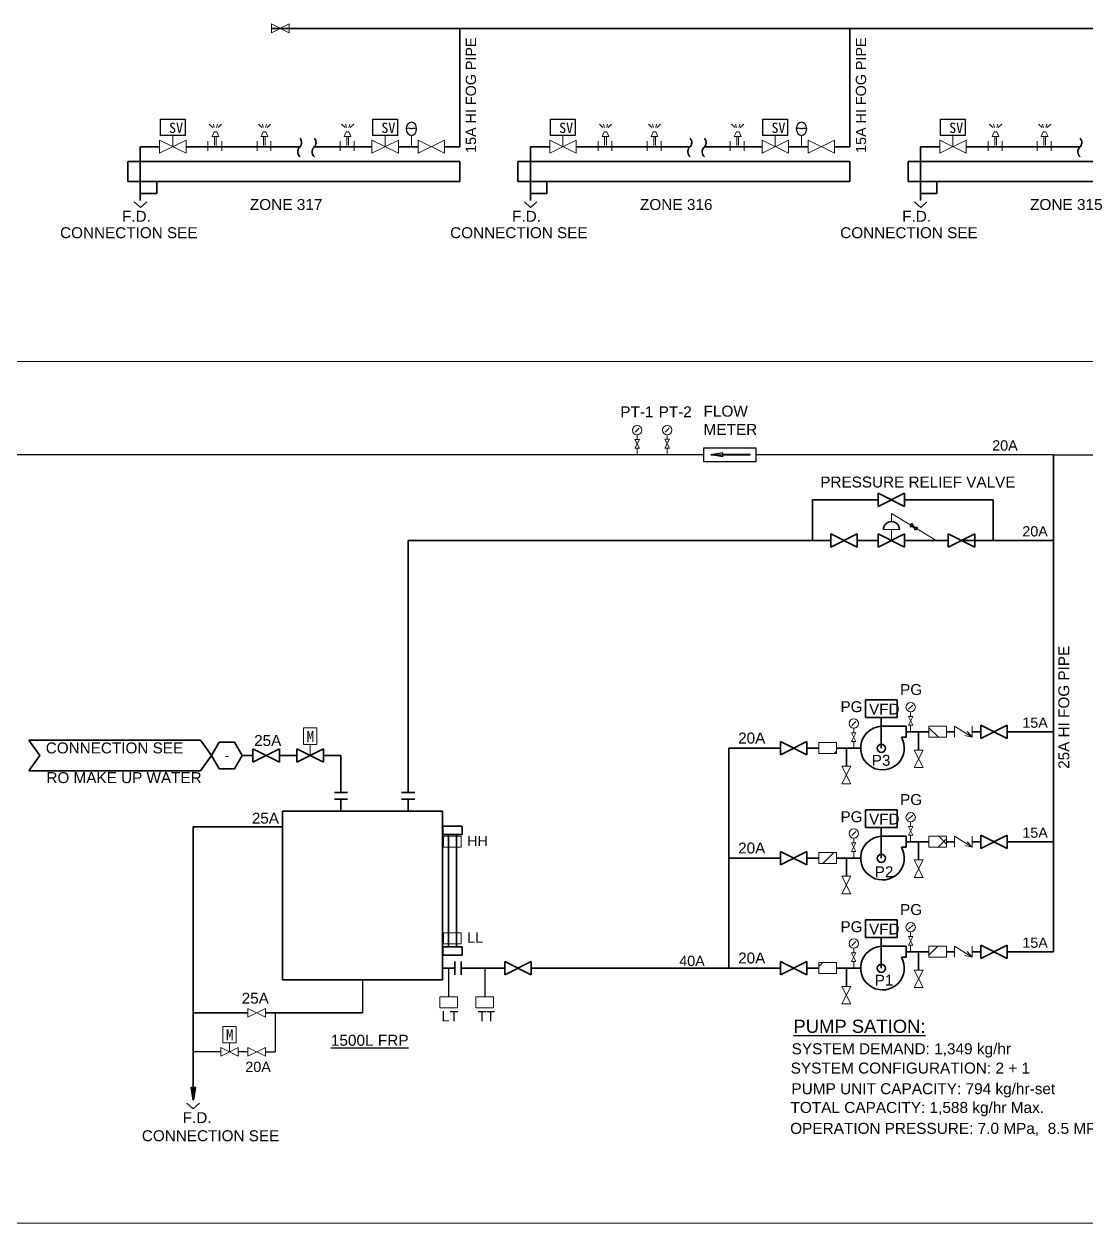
# Model space of a CAD drawing. Header units: millimetres. Extents: x 183 to 3972, y 193 to 1833.
# Drawn here: x 3008.8 to 3251.7, y 193.1 to 467.3 of the extents above; entities that cross this region are included whole.
import ezdxf

# ---------------------------------------------------------------- set-up
doc = ezdxf.new("R2010")
doc.units = ezdxf.units.MM
for name, color, linetype in [('DETL-TXT', 7, 'Continuous'), ('M-CWTR-PIPE', 7, 'Continuous'), ('M-CWTR-PIPE-S', 7, 'Continuous'), ('M-CWTR-TEXT', 7, 'Continuous'), ('M-CWTR-VAVE', 7, 'Continuous'), ('M-EQPM-TXT', 7, 'Continuous'), ('M-HVAC-EQPM-P1', 7, 'Continuous'), ('M-PIPE-CHWS12', 7, 'Continuous')]:
    doc.layers.add(name, color=color, linetype=linetype)
pattern_1 = [(45, (2936.831, -205.302), (-11.29434, 11.29434), []), (135, (2936.831, -205.302), (-11.29434, -11.29434), [])]

# ---------------------------------------------------------------- blocks, each defined once
blk = doc.blocks.new('A$C16496DF1')
at = {"layer": 'M-CWTR-VAVE', "color": 2, "linetype": 'Continuous', "lineweight": 35}
for p, q in [((-4, 0), (-4, -2)), ((-4, 0), (0, -2)), ((0, 0), (-4, -2)), ((0, -2), (0, 0))]:
    blk.add_line(p, q, dxfattribs=at)
blk = doc.blocks.new('SE1')
at = {"layer": 'M-HVAC-EQPM-P1', "color": 22, "linetype": 'Continuous', "lineweight": 35}
for p, q in [((164.29, 482.48), (168.72, 482.48)), ((164.29, 480.57), (164.29, 482.48)), ((168.72, 482.48), (168.72, 480.57)), ((168.72, 480.57), (164.29, 480.57))]:
    blk.add_line(p, q, dxfattribs=at)
blk = doc.blocks.new('SE')
at = {"layer": 'M-HVAC-EQPM-P1'}
blk.add_blockref('SE1', (0, 0), dxfattribs=at)
blk = doc.blocks.new('SE3')
at = {"layer": 'M-HVAC-EQPM-P1', "color": 22, "linetype": 'Continuous', "lineweight": 35}
for p, q in [((165.6, 480.57), (167.4, 480.57)), ((165.6, 455.06), (165.6, 480.57)), ((167.4, 480.57), (167.4, 455.06)), ((167.4, 455.06), (165.6, 455.06))]:
    blk.add_line(p, q, dxfattribs=at)
blk = doc.blocks.new('SE2')
at = {"layer": 'M-HVAC-EQPM-P1'}
blk.add_blockref('SE3', (0, 0), dxfattribs=at)
blk = doc.blocks.new('SE5')
at = {"layer": 'M-HVAC-EQPM-P1', "color": 22, "linetype": 'Continuous', "lineweight": 35}
for p, q in [((164.29, 455.06), (168.72, 455.06)), ((164.29, 453.15), (164.29, 455.06)), ((168.72, 455.06), (168.72, 453.15)), ((168.72, 453.15), (164.29, 453.15))]:
    blk.add_line(p, q, dxfattribs=at)
blk = doc.blocks.new('SE4')
at = {"layer": 'M-HVAC-EQPM-P1'}
blk.add_blockref('SE5', (0, 0), dxfattribs=at)
blk = doc.blocks.new('SE7')
at = {"layer": 'M-CWTR-TEXT', "color": 3, "linetype": 'Continuous', "lineweight": 35}
for p, q in [((120.13, 428.75), (119.64, 431.67)), ((119.64, 431.67), (120.62, 431.67)), ((120.62, 431.67), (120.13, 428.75))]:
    blk.add_line(p, q, dxfattribs=at)
blk = doc.blocks.new('SE6')
at = {"layer": 'M-CWTR-TEXT'}
blk.add_blockref('SE7', (0, 0), dxfattribs=at)
blk = doc.blocks.new('SE9')
at = {"layer": 'DETL-TXT', "color": 4, "linetype": 'Continuous', "lineweight": 35}
for p, q in [((113.49, 501.56), (111.74, 498.53)), ((116.99, 501.56), (113.49, 501.56)), ((118.74, 498.53), (116.99, 501.56)), ((111.74, 498.53), (113.49, 495.5)), ((116.99, 495.5), (118.74, 498.53)), ((113.49, 495.5), (116.99, 495.5))]:
    blk.add_line(p, q, dxfattribs=at)
blk = doc.blocks.new('SE8')
at = {"layer": 'DETL-TXT'}
blk.add_blockref('SE9', (0, 0), dxfattribs=at)
blk = doc.blocks.new('SE11')
at = {"layer": 'DETL-TXT', "color": 4, "linetype": 'Continuous', "lineweight": 35}
for p, q in [((109.24, 502.03), (70.24, 502.03)), ((70.24, 502.03), (72.74, 498.53)), ((111.74, 498.53), (109.24, 502.03)), ((72.74, 498.53), (70.24, 495.03)), ((109.24, 495.03), (111.74, 498.53)), ((70.24, 495.03), (109.24, 495.03))]:
    blk.add_line(p, q, dxfattribs=at)
blk = doc.blocks.new('SE10')
at = {"layer": 'DETL-TXT'}
blk.add_blockref('SE11', (0, 0), dxfattribs=at)

msp = doc.modelspace()

# ---------------------------------------------------------------- hatches: boundary and pattern name
h = msp.add_hatch(color=2)
h.dxf.hatch_style = 1
h.paths.add_polyline_path([(3165.92, 368.79), (3174.82, 368.79), (3174.82, 368.89), (3168.63, 368.89), (3168.63, 369.25)])
h.paths.add_polyline_path([(3165.92, 368.79), (3168.63, 368.32), (3168.63, 368.68), (3174.82, 368.68), (3174.82, 368.79)])
at = {"layer": 'M-CWTR-TEXT', "linetype": 'Continuous', "lineweight": 5}
msp.add_hatch(color=3, dxfattribs=at).paths.add_polyline_path([(3047.54, 221.2), (3048.03, 224.13), (3047.05, 224.13)])
at = {"layer": 'M-CWTR-VAVE', "lineweight": 0}
h = msp.add_hatch(dxfattribs=at)
h.set_pattern_fill('ANSI37', color=2, scale=5.030745, style=0)
h.set_pattern_definition(pattern_1)
h.paths.add_polyline_path([(3215.77, 306.7), (3215.77, 304.18), (3219.79, 304.18), (3219.79, 306.7)])
h = msp.add_hatch(dxfattribs=at)
h.set_pattern_fill('ANSI37', color=2, scale=5.030745, style=0)
h.set_pattern_definition(pattern_1)
h.paths.add_polyline_path([(3190.64, 302.98), (3190.64, 300.46), (3194.66, 300.46), (3194.66, 302.98)])
h = msp.add_hatch(dxfattribs=at)
h.set_pattern_fill('ANSI37', color=2, scale=5.030745, style=0)
h.set_pattern_definition(pattern_1)
h.paths.add_polyline_path([(3215.77, 279.03), (3219.79, 279.03), (3219.79, 281.55), (3215.77, 281.55)])
h = msp.add_hatch(dxfattribs=at)
h.set_pattern_fill('ANSI37', color=2, scale=5.030745, style=0)
h.set_pattern_definition(pattern_1)
h.paths.add_polyline_path([(3190.64, 275.3), (3194.66, 275.3), (3194.66, 277.82), (3190.64, 277.82)])
h = msp.add_hatch(dxfattribs=at)
h.set_pattern_fill('ANSI37', color=2, scale=5.030745, style=0)
h.set_pattern_definition(pattern_1)
h.paths.add_polyline_path([(3215.77, 253.88), (3219.79, 253.88), (3219.79, 256.4), (3215.77, 256.4)])
h = msp.add_hatch(dxfattribs=at)
h.set_pattern_fill('ANSI37', color=2, scale=5.030745, style=0)
h.set_pattern_definition(pattern_1)
h.paths.add_polyline_path([(3190.64, 250.15), (3194.66, 250.15), (3194.66, 252.67), (3190.64, 252.67)])

# ---------------------------------------------------------------- linework, layer by layer
at = {"color": 4, "linetype": 'Continuous', "lineweight": 35}
for p, q in [((3032.57, 431.28), (3032.57, 435.81)), ((3108.51, 435.81), (3032.57, 435.81)), ((3108.51, 435.81), (3108.51, 431.28)), ((3121.79, 431.28), (3121.79, 435.81)), ((3197.73, 435.81), (3121.79, 435.81)), ((3197.73, 435.81), (3197.73, 431.28)), ((3211.01, 431.28), (3211.01, 435.81)), ((3286.94, 435.81), (3211.01, 435.81)), ((3108.51, 431.28), (3032.57, 431.28)), ((3039.16, 428.51), (3039.16, 431.28)), ((3197.73, 431.28), (3121.79, 431.28)), ((3128.38, 428.51), (3128.38, 431.28)), ((3286.94, 431.28), (3211.01, 431.28)), ((3217.6, 428.51), (3217.6, 431.28)), ((3035.41, 428.51), (3039.16, 428.51)), ((3124.63, 428.51), (3128.38, 428.51)), ((3213.85, 428.51), (3217.6, 428.51))]:
    msp.add_line(p, q, dxfattribs=at)
at = {"color": 4}
for p, q in [((3164.34, 368.79), (2851.2, 368.79)), ((3168.63, 369.25), (3165.92, 368.79)), ((3168.63, 368.32), (3165.92, 368.79)), ((3165.92, 368.79), (3174.82, 368.79)), ((3168.63, 368.89), (3168.63, 369.25)), ((3168.63, 368.32), (3168.63, 368.68)), ((3244.3, 368.79), (3176.16, 368.79)), ((3244.3, 368.79), (3312.45, 368.79))]:
    msp.add_line(p, q, dxfattribs=at)
at = {"color": 2}
msp.add_lwpolyline([(3164.34, 370.39), (3176.16, 370.39), (3176.16, 367.18), (3164.34, 367.18)], close=True, dxfattribs=at)
msp.add_lwpolyline([(3168.63, 368.89), (3174.82, 368.89), (3174.82, 368.68), (3168.63, 368.68)], dxfattribs=at)
at = {"layer": 'M-CWTR-PIPE', "color": 4, "linetype": 'Continuous', "lineweight": 35}
for p, q in [((3061.19, 300.02), (3058.74, 300.02)), ((3071.25, 300.02), (3067.22, 300.02)), ((3081.31, 300.02), (3077.28, 300.02)), ((3081.31, 291.53), (3081.31, 300.02)), ((3047.54, 283.71), (3047.54, 224.13)), ((3067.91, 283.71), (3047.54, 283.71)), ((3060.03, 241.17), (3047.54, 241.17)), ((3086.24, 241.17), (3064.06, 241.17))]:
    msp.add_line(p, q, dxfattribs=at)
at = {"layer": 'M-CWTR-PIPE', "color": 4}
for p, q in [((3086.24, 248.7), (3086.24, 241.17)), ((3066.27, 241.17), (3066.27, 232.25)), ((3053.8, 232.25), (3047.54, 232.25)), ((3060.03, 232.25), (3057.82, 232.25)), ((3064.06, 232.25), (3066.27, 232.25))]:
    msp.add_line(p, q, dxfattribs=at)
at = {"layer": 'M-CWTR-PIPE-S', "color": 4, "linetype": 'Continuous', "lineweight": 35}
for p, q in [((3244.3, 305.44), (3244.3, 368.79)), ((3189.16, 349.19), (3189.16, 358.46)), ((3189.16, 358.46), (3204.19, 358.46)), ((3210.23, 358.46), (3230.48, 358.46)), ((3230.48, 349.19), (3230.48, 358.46)), ((3096.7, 349.19), (3096.7, 291.53)), ((3193.37, 349.19), (3096.7, 349.19)), ((3204.19, 349.19), (3199.41, 349.19)), ((3220.23, 349.19), (3210.23, 349.19)), ((3244.3, 349.19), (3223.25, 349.19)), ((3210.56, 305.44), (3215.77, 305.44)), ((3213.43, 305.44), (3213.43, 301.28)), ((3219.79, 305.44), (3221.66, 305.44)), ((3225.69, 305.44), (3227.62, 305.44)), ((3233.66, 305.44), (3244.3, 305.44)), ((3244.3, 280.29), (3244.3, 305.44)), ((3181.8, 301.72), (3170.03, 301.72)), ((3170.03, 251.41), (3170.03, 301.72)), ((3190.64, 301.72), (3187.84, 301.72)), ((3200.17, 301.72), (3194.66, 301.72)), ((3196.9, 301.72), (3196.9, 297.55)), ((3210.56, 280.29), (3215.77, 280.29)), ((3213.43, 280.29), (3213.43, 276.13)), ((3219.79, 280.29), (3221.66, 280.29)), ((3225.68, 280.29), (3227.62, 280.29)), ((3233.66, 280.29), (3244.3, 280.29)), ((3244.3, 255.14), (3244.3, 280.29)), ((3181.8, 276.56), (3170.03, 276.56)), ((3190.64, 276.56), (3187.84, 276.56)), ((3200.17, 276.56), (3194.66, 276.56)), ((3196.9, 276.56), (3196.9, 272.4)), ((3210.56, 255.14), (3215.77, 255.14)), ((3213.43, 255.14), (3213.43, 250.97)), ((3219.79, 255.14), (3221.66, 255.14)), ((3225.68, 255.14), (3227.62, 255.14)), ((3233.66, 255.14), (3244.3, 255.14)), ((3118.75, 251.41), (3108.83, 251.41)), ((3118.75, 251.41), (3118.41, 251.41)), ((3181.8, 251.41), (3124.79, 251.41)), ((3190.64, 251.41), (3187.84, 251.41)), ((3200.17, 251.41), (3194.66, 251.41)), ((3196.9, 251.41), (3196.9, 247.24))]:
    msp.add_line(p, q, dxfattribs=at)
at = {"layer": 'M-CWTR-TEXT', "color": 252, "linetype": 'Continuous', "lineweight": 35}
for p, q in [((3035.41, 427.29), (3035.41, 426.94)), ((3124.63, 427.29), (3124.63, 426.94)), ((3213.85, 427.29), (3213.85, 426.94))]:
    msp.add_line(p, q, dxfattribs=at)
at = {"layer": 'M-CWTR-TEXT', "color": 3, "linetype": 'Continuous', "lineweight": 35}
msp.add_open_spline([(3047.54, 221.2), (3047.05, 224.13), (3048.03, 224.13), (3047.54, 221.2)], degree=1, dxfattribs=at)
at = {"layer": 'M-CWTR-VAVE', "color": 2, "lineweight": 0}
for p, q in [((3065.43, 467.28), (3065.43, 465.27)), ((3065.43, 467.28), (3069.45, 465.27)), ((3069.45, 467.28), (3065.43, 465.27)), ((3069.45, 465.27), (3069.45, 467.28)), ((3052.01, 443.62), (3051.2, 444.38)), ((3052.34, 443.62), (3052.13, 444.38)), ((3052.86, 443.62), (3053.07, 444.38)), ((3053.19, 443.62), (3054, 444.38)), ((3063.22, 443.62), (3062.41, 444.38)), ((3063.55, 443.62), (3063.34, 444.38)), ((3064.08, 443.62), (3064.28, 444.38)), ((3064.4, 443.62), (3065.21, 444.38)), ((3082.24, 443.62), (3081.43, 444.38)), ((3082.57, 443.62), (3082.36, 444.38)), ((3083.09, 443.62), (3083.3, 444.38)), ((3083.42, 443.62), (3084.23, 444.38)), ((3141.23, 443.62), (3140.42, 444.38)), ((3141.55, 443.62), (3141.35, 444.38)), ((3142.08, 443.62), (3142.29, 444.38)), ((3142.41, 443.62), (3143.22, 444.38)), ((3152.44, 443.62), (3151.63, 444.38)), ((3152.77, 443.62), (3152.56, 444.38)), ((3153.29, 443.62), (3153.5, 444.38)), ((3153.62, 443.62), (3154.43, 444.38)), ((3171.46, 443.62), (3170.65, 444.38)), ((3171.78, 443.62), (3171.58, 444.38)), ((3172.31, 443.62), (3172.52, 444.38)), ((3172.64, 443.62), (3173.45, 444.38)), ((3230.44, 443.62), (3229.63, 444.38)), ((3230.77, 443.62), (3230.57, 444.38)), ((3231.3, 443.62), (3231.51, 444.38)), ((3231.63, 443.62), (3232.44, 444.38)), ((3241.66, 443.62), (3240.85, 444.38)), ((3241.99, 443.62), (3241.78, 444.38)), ((3242.51, 443.62), (3242.72, 444.38)), ((3242.84, 443.62), (3243.65, 444.38)), ((3042.85, 439.21), (3042.85, 441.75)), ((3051.82, 441.58), (3052.29, 442.61)), ((3053.37, 441.58), (3051.82, 441.58)), ((3052.29, 442.61), (3052.91, 442.61)), ((3052.4, 439.5), (3052.4, 441.58)), ((3052.8, 439.5), (3052.8, 441.58)), ((3053.37, 441.58), (3052.91, 442.61)), ((3063.04, 441.58), (3063.5, 442.61)), ((3064.59, 441.58), (3063.04, 441.58)), ((3063.5, 442.61), (3064.12, 442.61)), ((3063.61, 439.5), (3063.61, 441.58)), ((3064.01, 439.5), (3064.01, 441.58)), ((3064.59, 441.58), (3064.12, 442.61)), ((3082.05, 441.58), (3082.52, 442.61)), ((3083.6, 441.58), (3082.05, 441.58)), ((3082.52, 442.61), (3083.14, 442.61)), ((3082.63, 439.5), (3082.63, 441.58)), ((3083.03, 439.5), (3083.03, 441.58)), ((3083.6, 441.58), (3083.14, 442.61)), ((3091.41, 439.21), (3091.41, 441.75)), ((3097.42, 439.21), (3097.42, 441.82)), ((3132.07, 439.21), (3132.07, 441.75)), ((3141.04, 441.58), (3141.51, 442.61)), ((3142.59, 441.58), (3141.04, 441.58)), ((3141.51, 442.61), (3142.13, 442.61)), ((3141.62, 439.5), (3141.62, 441.58)), ((3142.02, 439.5), (3142.02, 441.58)), ((3142.59, 441.58), (3142.13, 442.61)), ((3152.26, 441.58), (3152.72, 442.61)), ((3153.81, 441.58), (3152.26, 441.58)), ((3152.72, 442.61), (3153.34, 442.61)), ((3152.83, 439.5), (3152.83, 441.58)), ((3153.23, 439.5), (3153.23, 441.58)), ((3153.81, 441.58), (3153.34, 442.61)), ((3171.27, 441.58), (3171.74, 442.61)), ((3172.82, 441.58), (3171.27, 441.58)), ((3171.74, 442.61), (3172.36, 442.61)), ((3171.85, 439.5), (3171.85, 441.58)), ((3172.25, 439.5), (3172.25, 441.58)), ((3172.82, 441.58), (3172.36, 442.61)), ((3180.63, 439.21), (3180.63, 441.75)), ((3186.64, 439.21), (3186.64, 441.82)), ((3221.29, 439.21), (3221.29, 441.75)), ((3230.26, 441.58), (3230.73, 442.61)), ((3231.81, 441.58), (3230.26, 441.58)), ((3230.73, 442.61), (3231.34, 442.61)), ((3230.83, 439.5), (3230.83, 441.58)), ((3231.23, 439.5), (3231.23, 441.58)), ((3231.81, 441.58), (3231.34, 442.61)), ((3241.47, 441.58), (3241.94, 442.61)), ((3243.03, 441.58), (3241.47, 441.58)), ((3241.94, 442.61), (3242.56, 442.61)), ((3242.05, 439.5), (3242.05, 441.58)), ((3242.45, 439.5), (3242.45, 441.58)), ((3243.03, 441.58), (3242.56, 442.61)), ((3039.83, 437.71), (3039.83, 440.72)), ((3039.83, 440.72), (3045.87, 437.71)), ((3045.87, 440.72), (3039.83, 437.71)), ((3045.87, 440.72), (3045.87, 437.71)), ((3050.89, 440.48), (3050.89, 438.24)), ((3054.07, 440.48), (3054.07, 438.24)), ((3062.11, 440.48), (3062.11, 438.24)), ((3065.29, 440.48), (3065.29, 438.24)), ((3081.12, 440.48), (3081.12, 438.24)), ((3084.3, 440.48), (3084.3, 438.24)), ((3088.4, 437.71), (3088.4, 440.72)), ((3088.4, 440.72), (3094.43, 437.71)), ((3094.43, 440.72), (3088.4, 437.71)), ((3094.43, 440.72), (3094.43, 437.71)), ((3098.95, 437.71), (3098.95, 440.72)), ((3098.95, 440.72), (3104.99, 437.71)), ((3104.99, 440.72), (3098.95, 437.71)), ((3104.99, 440.72), (3104.99, 437.71)), ((3129.05, 437.71), (3129.05, 440.72)), ((3129.05, 440.72), (3135.08, 437.71)), ((3135.08, 440.72), (3129.05, 437.71)), ((3135.08, 440.72), (3135.08, 437.71)), ((3140.11, 440.48), (3140.11, 438.24)), ((3143.29, 440.48), (3143.29, 438.24)), ((3151.32, 440.48), (3151.32, 438.24)), ((3154.51, 440.48), (3154.51, 438.24)), ((3170.34, 440.48), (3170.34, 438.24)), ((3173.52, 440.48), (3173.52, 438.24)), ((3177.62, 437.71), (3177.62, 440.72)), ((3177.62, 440.72), (3183.65, 437.71)), ((3183.65, 440.72), (3177.62, 437.71)), ((3183.65, 440.72), (3183.65, 437.71)), ((3188.17, 437.71), (3188.17, 440.72)), ((3188.17, 440.72), (3194.21, 437.71)), ((3194.21, 440.72), (3188.17, 437.71)), ((3194.21, 440.72), (3194.21, 437.71)), ((3218.27, 437.71), (3218.27, 440.72)), ((3218.27, 440.72), (3224.3, 437.71)), ((3224.3, 440.72), (3218.27, 437.71)), ((3224.3, 440.72), (3224.3, 437.71)), ((3229.33, 440.48), (3229.33, 438.24)), ((3232.51, 440.48), (3232.51, 438.24)), ((3240.54, 440.48), (3240.54, 438.24)), ((3243.72, 440.48), (3243.72, 438.24)), ((3034.03, 426.64), (3035.46, 425.35)), ((3036.89, 426.64), (3035.46, 425.35)), ((3123.25, 426.64), (3124.68, 425.35)), ((3126.11, 426.64), (3124.68, 425.35)), ((3212.47, 426.64), (3213.9, 425.35)), ((3215.33, 426.64), (3213.9, 425.35)), ((3148.59, 373.93), (3149.52, 374.85)), ((3148.59, 373.93), (3149.52, 374.85)), ((3149.05, 373.32), (3149.05, 372.31)), ((3155.47, 373.96), (3156.39, 374.88)), ((3155.47, 373.96), (3156.39, 374.88)), ((3155.93, 373.35), (3155.93, 372.34)), ((3148.55, 372.31), (3149.56, 370.3)), ((3148.55, 370.3), (3149.56, 372.31)), ((3149.56, 372.31), (3148.55, 372.31)), ((3148.55, 370.3), (3149.56, 370.3)), ((3149.05, 370.3), (3149.05, 368.79)), ((3155.42, 372.34), (3156.43, 370.33)), ((3155.42, 370.33), (3156.43, 372.34)), ((3156.43, 372.34), (3155.42, 372.34)), ((3155.42, 370.33), (3156.43, 370.33)), ((3155.93, 370.33), (3155.93, 368.82)), ((3207.21, 353.52), (3207.21, 355.36)), ((3207.21, 355.36), (3211.65, 352.69)), ((3209.03, 351.73), (3205.39, 351.73)), ((3207.21, 349.19), (3207.21, 351.73)), ((3212.95, 351.91), (3217.47, 349.19)), ((3211.15, 310.58), (3212.07, 311.51)), ((3211.15, 310.58), (3212.07, 311.51)), ((3211.61, 309.98), (3211.61, 308.97)), ((3198.14, 306.86), (3199.06, 307.78)), ((3198.14, 306.86), (3199.06, 307.78)), ((3211.11, 308.97), (3212.12, 306.96)), ((3211.11, 306.96), (3212.12, 308.97)), ((3212.12, 308.97), (3211.11, 308.97)), ((3072.75, 302.56), (3072.75, 306.32)), ((3072.75, 306.32), (3075.78, 306.32)), ((3075.78, 306.32), (3075.78, 302.56)), ((3198.1, 305.24), (3199.1, 303.23)), ((3198.1, 303.23), (3199.1, 305.24)), ((3199.1, 305.24), (3198.1, 305.24)), ((3198.6, 306.25), (3198.6, 305.24)), ((3211.11, 306.96), (3212.12, 306.96)), ((3211.61, 306.96), (3211.61, 305.44)), ((3215.77, 304.18), (3215.77, 306.7)), ((3215.77, 306.7), (3219.79, 306.7)), ((3215.77, 306.7), (3219.79, 306.7)), ((3215.77, 304.18), (3215.77, 306.7)), ((3219.79, 306.7), (3219.79, 304.18)), ((3219.79, 306.7), (3219.79, 304.18)), ((3221.66, 304.18), (3221.66, 306.7)), ((3221.66, 306.7), (3225.69, 304.18)), ((3225.69, 304.18), (3224.03, 304.63)), ((3225.69, 304.18), (3224.57, 305.48)), ((3225.69, 304.18), (3225.69, 306.7)), ((3075.78, 302.56), (3072.75, 302.56)), ((3074.27, 300.02), (3074.27, 302.56)), ((3190.64, 300.46), (3190.64, 302.98)), ((3190.64, 302.98), (3194.66, 302.98)), ((3190.64, 302.98), (3194.66, 302.98)), ((3190.64, 300.46), (3190.64, 302.98)), ((3194.66, 302.98), (3194.66, 300.46)), ((3194.66, 302.98), (3194.66, 300.46)), ((3198.1, 303.23), (3199.1, 303.23)), ((3198.6, 303.23), (3198.6, 301.72)), ((3219.79, 304.18), (3215.77, 304.18)), ((3219.79, 304.18), (3215.77, 304.18)), ((3194.66, 300.46), (3190.64, 300.46)), ((3194.66, 300.46), (3190.64, 300.46)), ((3212.43, 301.28), (3214.44, 297.26)), ((3212.43, 297.26), (3214.44, 301.28)), ((3214.44, 301.28), (3212.43, 301.28)), ((3195.9, 297.55), (3197.91, 293.53)), ((3195.9, 293.53), (3197.91, 297.55)), ((3197.91, 297.55), (3195.9, 297.55)), ((3212.43, 297.26), (3214.44, 297.26)), ((3195.9, 293.53), (3197.91, 293.53)), ((3211.15, 285.43), (3212.07, 286.36)), ((3211.15, 285.43), (3212.07, 286.36)), ((3198.14, 281.7), (3199.06, 282.63)), ((3198.14, 281.7), (3199.06, 282.63)), ((3211.11, 283.82), (3212.11, 281.81)), ((3211.11, 281.81), (3212.11, 283.82)), ((3212.11, 283.82), (3211.11, 283.82)), ((3211.61, 284.83), (3211.61, 283.82)), ((3104.78, 279.05), (3104.78, 281.57)), ((3104.78, 281.57), (3108.81, 281.57)), ((3104.78, 281.57), (3108.81, 281.57)), ((3104.78, 279.05), (3104.78, 281.57)), ((3108.81, 281.57), (3108.81, 279.05)), ((3108.81, 281.57), (3108.81, 279.05)), ((3198.1, 280.09), (3199.1, 278.08)), ((3198.1, 278.08), (3199.1, 280.09)), ((3199.1, 280.09), (3198.1, 280.09)), ((3198.6, 281.1), (3198.6, 280.09)), ((3211.11, 281.81), (3212.11, 281.81)), ((3211.61, 281.81), (3211.61, 280.29)), ((3215.77, 279.03), (3215.77, 281.55)), ((3215.77, 281.55), (3219.79, 281.55)), ((3215.77, 281.55), (3219.79, 281.55)), ((3215.77, 279.03), (3215.77, 281.55)), ((3219.79, 281.55), (3219.79, 279.03)), ((3219.79, 281.55), (3219.79, 279.03)), ((3221.66, 279.03), (3221.66, 281.55)), ((3221.66, 281.55), (3225.69, 279.03)), ((3225.69, 279.03), (3224.57, 280.32)), ((3225.69, 279.03), (3225.69, 281.55)), ((3108.81, 279.05), (3104.78, 279.05)), ((3108.81, 279.05), (3104.78, 279.05)), ((3190.64, 275.3), (3190.64, 277.82)), ((3190.64, 277.82), (3194.66, 277.82)), ((3190.64, 277.82), (3194.66, 277.82)), ((3190.64, 275.3), (3190.64, 277.82)), ((3194.66, 277.82), (3194.66, 275.3)), ((3194.66, 277.82), (3194.66, 275.3)), ((3198.1, 278.08), (3199.1, 278.08)), ((3198.6, 278.08), (3198.6, 276.56)), ((3219.79, 279.03), (3215.77, 279.03)), ((3219.79, 279.03), (3215.77, 279.03)), ((3225.69, 279.03), (3224.03, 279.47)), ((3194.66, 275.3), (3190.64, 275.3)), ((3194.66, 275.3), (3190.64, 275.3)), ((3212.43, 276.13), (3214.44, 272.1)), ((3212.43, 272.1), (3214.44, 276.13)), ((3214.44, 276.13), (3212.43, 276.13)), ((3195.9, 272.4), (3197.91, 268.37)), ((3195.9, 268.37), (3197.91, 272.4)), ((3197.91, 272.4), (3195.9, 272.4)), ((3212.43, 272.1), (3214.44, 272.1)), ((3195.9, 268.37), (3197.91, 268.37)), ((3211.15, 260.28), (3212.07, 261.2)), ((3211.15, 260.28), (3212.07, 261.2)), ((3104.78, 256.96), (3104.78, 259.48)), ((3104.78, 259.48), (3108.81, 259.48)), ((3104.78, 259.48), (3108.81, 259.48)), ((3104.78, 256.96), (3104.78, 259.48)), ((3108.81, 259.48), (3108.81, 256.96)), ((3108.81, 259.48), (3108.81, 256.96)), ((3211.11, 258.66), (3212.11, 256.65)), ((3211.11, 256.65), (3212.11, 258.66)), ((3212.11, 258.66), (3211.11, 258.66)), ((3211.61, 259.67), (3211.61, 258.66)), ((3108.81, 256.96), (3104.78, 256.96)), ((3108.81, 256.96), (3104.78, 256.96)), ((3198.14, 256.55), (3199.06, 257.47)), ((3198.14, 256.55), (3199.06, 257.47)), ((3198.6, 255.94), (3198.6, 254.93)), ((3211.11, 256.65), (3212.11, 256.65)), ((3211.61, 256.65), (3211.61, 255.14)), ((3215.77, 253.88), (3215.77, 256.4)), ((3215.77, 256.4), (3219.79, 256.4)), ((3215.77, 256.4), (3219.79, 256.4)), ((3215.77, 253.88), (3215.77, 256.4)), ((3219.79, 256.4), (3219.79, 253.88)), ((3219.79, 256.4), (3219.79, 253.88)), ((3221.66, 253.88), (3221.66, 256.4)), ((3221.66, 256.4), (3225.69, 253.88)), ((3225.69, 253.88), (3224.57, 255.17)), ((3225.69, 253.88), (3225.69, 256.4)), ((3190.64, 250.15), (3190.64, 252.67)), ((3190.64, 252.67), (3194.66, 252.67)), ((3190.64, 252.67), (3194.66, 252.67)), ((3190.64, 250.15), (3190.64, 252.67)), ((3194.66, 252.67), (3194.66, 250.15)), ((3194.66, 252.67), (3194.66, 250.15)), ((3198.1, 254.93), (3199.1, 252.92)), ((3198.1, 252.92), (3199.1, 254.93)), ((3199.1, 254.93), (3198.1, 254.93)), ((3198.1, 252.92), (3199.1, 252.92)), ((3198.6, 252.92), (3198.6, 251.41)), ((3219.79, 253.88), (3215.77, 253.88)), ((3219.79, 253.88), (3215.77, 253.88)), ((3225.69, 253.88), (3224.03, 254.32)), ((3194.66, 250.15), (3190.64, 250.15)), ((3194.66, 250.15), (3190.64, 250.15)), ((3212.43, 250.97), (3214.44, 246.95)), ((3212.43, 246.95), (3214.44, 250.97)), ((3214.44, 250.97), (3212.43, 250.97)), ((3195.9, 247.24), (3197.91, 243.22)), ((3195.9, 243.22), (3197.91, 247.24)), ((3197.91, 247.24), (3195.9, 247.24)), ((3212.43, 246.95), (3214.44, 246.95)), ((3103.93, 242.36), (3103.93, 244.88)), ((3103.93, 244.88), (3107.95, 244.88)), ((3103.93, 244.88), (3107.95, 244.88)), ((3103.93, 242.36), (3103.93, 244.88)), ((3107.95, 244.88), (3107.95, 242.36)), ((3107.95, 244.88), (3107.95, 242.36)), ((3112.16, 242.36), (3112.16, 244.88)), ((3112.16, 244.88), (3116.19, 244.88)), ((3112.16, 244.88), (3116.19, 244.88)), ((3112.16, 242.36), (3112.16, 244.88)), ((3116.19, 244.88), (3116.19, 242.36)), ((3116.19, 244.88), (3116.19, 242.36)), ((3060.03, 240.17), (3060.03, 242.18)), ((3064.06, 242.18), (3060.03, 240.17)), ((3060.03, 242.18), (3064.06, 240.17)), ((3064.06, 242.18), (3064.06, 240.17)), ((3107.95, 242.36), (3103.93, 242.36)), ((3107.95, 242.36), (3103.93, 242.36)), ((3116.19, 242.36), (3112.16, 242.36)), ((3116.19, 242.36), (3112.16, 242.36)), ((3195.9, 243.22), (3197.91, 243.22)), ((3054.29, 234.31), (3054.29, 238.08)), ((3054.29, 238.08), (3057.33, 238.08)), ((3057.33, 238.08), (3057.33, 234.31)), ((3053.8, 231.24), (3053.8, 233.25)), ((3057.82, 233.25), (3053.8, 231.24)), ((3053.8, 233.25), (3057.82, 231.24)), ((3057.33, 234.31), (3054.29, 234.31)), ((3055.81, 232.25), (3055.81, 234.31)), ((3057.82, 233.25), (3057.82, 231.24)), ((3060.03, 231.24), (3060.03, 233.25)), ((3064.06, 233.25), (3060.03, 231.24)), ((3060.03, 233.25), (3064.06, 231.24)), ((3064.06, 233.25), (3064.06, 231.24)), ((3046.06, 220.55), (3047.49, 219.25)), ((3048.92, 220.55), (3047.49, 219.25))]:
    msp.add_line(p, q, dxfattribs=at)
at = {"layer": 'M-CWTR-VAVE', "color": 1, "lineweight": 0}
for p, q in [((2908.98, 390.1), (3881.58, 390.1)), ((2823.36, 193.13), (3881.58, 193.13))]:
    msp.add_line(p, q, dxfattribs=at)
at = {"layer": 'M-CWTR-VAVE', "color": 2}
for points in [[(3045.66, 441.75), (3040.03, 441.75), (3040.03, 445.52), (3045.66, 445.52)], [(3094.23, 441.75), (3088.6, 441.75), (3088.6, 445.52), (3094.23, 445.52)], [(3134.88, 441.75), (3129.25, 441.75), (3129.25, 445.52), (3134.88, 445.52)], [(3183.45, 441.75), (3177.82, 441.75), (3177.82, 445.52), (3183.45, 445.52)], [(3224.1, 441.75), (3218.47, 441.75), (3218.47, 445.52), (3224.1, 445.52)]]:
    msp.add_lwpolyline(points, close=True, dxfattribs=at)
at = {"layer": 'M-CWTR-VAVE', "color": 2, "lineweight": 0}
for centre in [(3149.05, 374.39), (3149.05, 374.39), (3155.93, 374.42), (3155.93, 374.42), (3211.61, 311.05), (3211.61, 311.05), (3198.6, 307.32), (3198.6, 307.32), (3211.61, 285.89), (3211.61, 285.89), (3198.6, 282.16), (3198.6, 282.16), (3211.61, 260.74), (3211.61, 260.74), (3198.6, 257.01), (3198.6, 257.01)]:
    msp.add_circle(centre, 1.07, dxfattribs=at)
at = {"layer": 'M-CWTR-VAVE', "color": 2, "linetype": 'Continuous', "lineweight": 35}
msp.add_arc((3207.21, 351.7), 1.82, 0.9601, 179.0399, dxfattribs=at)
at = {"layer": 'M-CWTR-VAVE', "color": 2, "extrusion": (0, 0, -1)}
for centre in [(3097.42, 443.31), (3186.64, 443.31)]:
    msp.add_ellipse(centre, major_axis=(0, -1.49), ratio=0.800659, dxfattribs=at)
at = {"layer": 'M-CWTR-VAVE', "color": 2}
for points in [[(3098.61, 443.31), (3098.13, 443.54), (3097.49, 443.13), (3096.81, 443.55), (3096.42, 443.38), (3096.23, 443.31)], [(3187.83, 443.31), (3187.35, 443.54), (3186.71, 443.13), (3186.03, 443.55), (3185.63, 443.38), (3185.44, 443.31)]]:
    msp.add_open_spline(points, degree=3, dxfattribs=at)
at = {"layer": 'M-HVAC-EQPM-P1', "color": 22, "linetype": 'Continuous', "lineweight": 35}
for p, q in [((3208.49, 312.73), (3201.3, 312.73)), ((3201.3, 308.71), (3201.3, 312.73)), ((3208.49, 312.73), (3208.49, 308.71)), ((3208.49, 308.71), (3201.3, 308.71)), ((3204.89, 301.67), (3204.89, 308.71)), ((3204.89, 306.7), (3210.56, 306.7)), ((3210.56, 306.7), (3210.56, 304.19)), ((3210.56, 304.19), (3209.5, 304.19)), ((3079.8, 291.53), (3082.82, 291.53)), ((3095.19, 291.53), (3098.21, 291.53)), ((3079.8, 290.02), (3082.82, 290.02)), ((3081.31, 290.02), (3081.31, 287.26)), ((3095.19, 290.02), (3098.21, 290.02)), ((3096.7, 290.02), (3096.7, 287.26)), ((3067.91, 248.7), (3067.91, 287.26)), ((3067.91, 287.26), (3104.56, 287.26)), ((3104.56, 287.26), (3104.56, 248.7)), ((3208.49, 287.58), (3201.3, 287.58)), ((3201.3, 283.56), (3201.3, 287.58)), ((3208.49, 287.58), (3208.49, 283.56)), ((3208.49, 283.56), (3201.3, 283.56)), ((3204.89, 276.52), (3204.89, 283.56)), ((3204.89, 281.55), (3210.56, 281.55)), ((3210.56, 281.55), (3210.56, 279.04)), ((3210.56, 279.04), (3209.5, 279.04)), ((3208.49, 262.43), (3201.3, 262.43)), ((3201.3, 258.4), (3201.3, 262.43)), ((3208.49, 262.43), (3208.49, 258.4)), ((3208.49, 258.4), (3201.3, 258.4)), ((3204.89, 251.36), (3204.89, 258.4)), ((3204.89, 256.39), (3210.56, 256.39)), ((3210.56, 256.39), (3210.56, 253.88)), ((3107.32, 252.92), (3107.32, 249.9)), ((3108.83, 252.92), (3108.83, 249.9)), ((3210.56, 253.88), (3209.5, 253.88)), ((3107.32, 251.41), (3104.56, 251.41)), ((3104.56, 248.7), (3067.91, 248.7))]:
    msp.add_line(p, q, dxfattribs=at)
at = {"layer": 'M-HVAC-EQPM-P1', "color": 22}
msp.add_line((3105.94, 251.41), (3105.94, 244.88), dxfattribs=at)
at = {"layer": 'M-HVAC-EQPM-P1', "color": 4}
msp.add_line((3114.18, 251.41), (3114.18, 244.88), dxfattribs=at)
at = {"layer": 'M-HVAC-EQPM-P1', "color": 22, "linetype": 'Continuous', "lineweight": 35}
for centre in [(3204.89, 301.67), (3204.89, 276.52), (3204.89, 251.36)]:
    msp.add_circle(centre, 0.939, dxfattribs=at)
for centre in [(3205.16, 301.72), (3205.16, 276.56), (3205.16, 251.41)]:
    msp.add_arc(centre, 4.99, 93.1215, 29.6873, dxfattribs=at)
at = {"layer": 'M-PIPE-CHWS12', "color": 4, "linetype": 'Continuous', "lineweight": 35}
for p, q in [((3783.75, 466.28), (3065.43, 466.28)), ((3108.51, 439.21), (3108.51, 466.28)), ((3197.73, 439.21), (3197.73, 466.28)), ((3108.51, 439.21), (3108.51, 449.38)), ((3197.73, 439.21), (3197.73, 449.38)), ((3039.83, 439.21), (3035.41, 439.21)), ((3035.41, 439.21), (3035.41, 426.94)), ((3071.97, 439.21), (3045.87, 439.21)), ((3088.4, 439.21), (3075.26, 439.21)), ((3098.95, 439.21), (3094.43, 439.21)), ((3108.51, 439.21), (3104.99, 439.21)), ((3129.05, 439.21), (3124.63, 439.21)), ((3124.63, 439.21), (3124.63, 426.94)), ((3161.19, 439.21), (3135.08, 439.21)), ((3177.62, 439.21), (3164.48, 439.21)), ((3188.17, 439.21), (3183.65, 439.21)), ((3197.73, 439.21), (3194.21, 439.21)), ((3218.27, 439.21), (3213.85, 439.21)), ((3213.85, 439.21), (3213.85, 426.94)), ((3250.4, 439.21), (3224.3, 439.21))]:
    msp.add_line(p, q, dxfattribs=at)
at = {"layer": 'M-PIPE-CHWS12', "color": 252, "linetype": 'Continuous', "lineweight": 35}
for centre, start, end in [((3072.87, 438.06), 137.9527, 230.1896), ((3070.86, 440.16), 309.8104, 42.0473), ((3076.16, 438.06), 137.9527, 230.1896), ((3074.15, 440.16), 309.8104, 42.0473), ((3162.09, 438.06), 137.9527, 230.1896), ((3160.08, 440.16), 309.8104, 42.0473), ((3165.38, 438.06), 137.9527, 230.1896), ((3163.37, 440.16), 309.8104, 42.0473), ((3251.31, 438.06), 137.9527, 230.1896), ((3249.29, 440.16), 309.8104, 42.0473)]:
    msp.add_arc(centre, 1.46, start, end, dxfattribs=at)

# ---------------------------------------------------------------- block references
at = {"color": 7, "lineweight": 0, "yscale": 1.509223501321489, "zscale": 1.509223501321489}
for p, xscale in [((3210.23, 359.97), 1.509223501321489), ((3193.37, 350.7), -1.509223501321489), ((3210.23, 350.7), 1.509223501321489), ((3226.26, 350.7), 1.509223501321489), ((3233.66, 306.95), 1.509223501321489), ((3187.84, 303.22), 1.509223501321489), ((3067.22, 301.53), 1.509223501321489), ((3077.28, 301.53), 1.509223501321489), ((3233.66, 281.8), 1.509223501321489), ((3187.84, 278.07), 1.509223501321489), ((3233.66, 256.65), 1.509223501321489), ((3124.79, 252.92), 1.509223501321489), ((3187.84, 252.92), 1.509223501321489)]:
    msp.add_blockref('A$C16496DF1', p, dxfattribs=dict(at, xscale=xscale))
at = {"color": 7, "lineweight": 0, "xscale": 0.3773058753303723, "yscale": 0.3773058753303723, "zscale": 0.3773058753303723, "rotation": 325.4627972154141}
msp.add_blockref('A$C16496DF1', (3213.14, 352.18), dxfattribs=at)
at = {"xscale": 1.006149000880992, "yscale": 1.006149000880992, "zscale": 1.006149000880992}
for name, p in [('SE10', (2939.27, -201.57)), ('SE8', (2939.27, -201.57)), ('SE', (2939.27, -201.57)), ('SE2', (2939.27, -201.57)), ('SE4', (2939.27, -201.57)), ('SE6', (2926.67, -210.19))]:
    msp.add_blockref(name, p, dxfattribs=at)

# ---------------------------------------------------------------- texts
at = {"layer": 'DETL-TXT', "color": 7, "char_height": 2.5154, "width": 28.38, "rotation": 90}
for s, insert, attachment_point in [('{\\fArial|b0|i0|c0|p34;\\H0.93199x;\\C251;15A HI FOG PIPE}', (3109.85, 437.81), 1), ('{\\fArial|b0|i0|c0|p34;\\H0.93199x;\\C251;15A HI FOG PIPE}', (3199.07, 437.81), 1), ('{\\fArial|b0||i0||c0|p34;\\C3;\\H2.5;\\W1.;25A HI FOG PIPE}', (3247.92, 296.97), 7)]:
    msp.add_mtext(s, dxfattribs=dict(at, insert=insert, attachment_point=attachment_point))
at = {"layer": 'DETL-TXT', "color": 7, "char_height": 2.5154}
for s, insert, width, attachment_point in [('{\\fArial|b0|i0|c0|p34;\\C251;ZONE 317}', (3077.07, 424.71), 17.8992, 9), ('{\\fArial|b0|i0|c0|p34;\\C251;ZONE 316}', (3166.29, 424.71), 17.8992, 9), ('{\\fArial|b0|i0|c0|p34;\\C251;ZONE 315}', (3255.51, 424.71), 17.8992, 9), ('{\\fArial|b0||i0||c0|p34;\\C3;\\H2.5;\\W1.;PT-1}', (3145.21, 377.35), 8.1012, 7), ('{\\fArial|b0||i0||c0|p34;\\C3;\\H2.5;\\W1.;PT-2}', (3153.97, 377.35), 9.8167, 7), ('{\\fArial|b0|i0|c0|p34;\\C3;FLOW METER}', (3164.23, 373.31), 17.9169, 7), ('{\\fArial|b0|i0|c0|p34;\\H0.93199x;\\C3;20A}', (3230.26, 369.72), 6.2884, 7), ('{\\fArial|b0||i0||c0|p34;\\C3;\\H2.5;\\W1.; PRESSURE RELIEF VALVE}', (3189.97, 361.26), 45.9329, 7), ('{\\fArial|b0|i0|c0|p34;\\H0.93199x;\\C3;20A}', (3237.15, 350.08), 6.2884, 7), ('{\\fArial|b0||i0||c0|p34;\\C3;\\H2.5;\\W1.;PG}', (3209.19, 313.82), 5.0854, 7), ('{\\fArial|b0||i0||c0|p34;\\C3;\\H2.5;\\W1.;PG}', (3195.56, 309.9), 5.0854, 7), ('{\\fArial|b0|i0|c0|p34;\\H0.93199x;\\C3;15A}', (3237.15, 306.33), 6.2884, 7), ('{\\fArial|b0||i0||c0|p34;\\C3;\\H2.5;\\W1.;25A}', (3061.45, 302.16), 6.2884, 7), ('{\\fArial|b0||i0||c0|p34;\\C3;\\H2.5;\\W1.;20A}', (3172.15, 302.73), 6.2884, 7), ('{\\fArial|b0||i0||c0|p34;\\C4;\\H2.5;\\W1.;CONNECTION SEE}', (3013.79, 300.47), 31.6062, 7), ('{\\fArial|b0||i0||c0|p34;\\C4;\\H2.5;\\W1.;-}', (3055.22, 298.82), 1.1483, 8), ('{\\fArial|b0||i0||c0|p34;\\C3;\\H2.5;\\W1.;RO MAKE UP WATER}', (3013.94, 293.68), 35.9261, 7), ('{\\fArial|b0||i0||c0|p34;\\C3;\\H2.5;\\W1.;PG}', (3209.19, 288.67), 5.0854, 7), ('{\\fArial|b0||i0||c0|p34;\\C3;\\H2.5;\\W1.;25A}', (3060.92, 284.41), 6.2884, 7), ('{\\fArial|b0||i0||c0|p34;\\C3;\\H2.5;\\W1.;PG}', (3195.56, 284.74), 5.0854, 7), ('{\\fArial|b0|i0|c0|p34;\\H0.93199x;\\C3;15A}', (3237.15, 281.18), 6.2884, 7), ('{\\fArial|b0|i0|c0|p34;\\H0.93199x;\\C3;HH}', (3110.19, 279.3), 5.0854, 7), ('{\\fArial|b0||i0||c0|p34;\\C3;\\H2.5;\\W1.;20A}', (3172.15, 277.58), 6.2884, 7), ('{\\fArial|b0||i0||c0|p34;\\C3;\\H2.5;\\W1.;PG}', (3209.19, 263.51), 5.0854, 7), ('{\\fArial|b0||i0||c0|p34;\\C3;\\H2.5;\\W1.;PG}', (3195.56, 259.59), 5.0854, 7), ('{\\fArial|b0|i0|c0|p34;\\H0.93199x;\\C3;LL}', (3110.19, 257.21), 5.0854, 7), ('{\\fArial|b0|i0|c0|p34;\\H0.93199x;\\C3;15A}', (3237.15, 256.02), 6.2884, 7), ('{\\fArial|b0||i0||c0|p34;\\C3;\\H2.5;\\W1.;20A}', (3172.15, 252.43), 6.2884, 7), ('{\\fArial|b0|i0|c0|p34;\\H0.93199x;\\C3;40A}', (3158.68, 251.85), 6.2884, 7), ('{\\fArial|b0||i0||c0|p34;\\C3;\\H2.5;\\W1.;25A}', (3058.6, 243.24), 6.2884, 7), ('{\\fArial|b0|i0|c0|p34;\\H0.93199x;\\C3;LT}', (3104.32, 239.23), 5.0854, 7), ('{\\fArial|b0|i0|c0|p34;\\H0.93199x;\\C3;TT}', (3112.56, 239.23), 5.0854, 7), ('{\\fArial|b0|i0|c0|p34;\\H0.93199x;\\C3;20A}', (3059.44, 227.63), 6.2884, 7), ('{\\fArial|b0||i0||c0|p34;\\C4;\\H2.5;\\W1.;CONNECTION SEE}', (3035.77, 211.8), 31.6062, 7)]:
    msp.add_mtext(s, dxfattribs=dict(at, insert=insert, width=width, attachment_point=attachment_point))
at = {"layer": 'M-CWTR-VAVE'}
for s, insert, char_height, width, attachment_point in [('{\\fTxt|b0|i0|c0|p34;\\H0.93199x;\\C2;SV}', (3045.18, 442.32), 2.5154, 2.3291, 9), ('{\\fTxt|b0|i0|c0|p34;\\H0.93199x;\\C2;SV}', (3093.74, 442.32), 2.5154, 2.3291, 9), ('{\\fTxt|b0|i0|c0|p34;\\H0.93199x;\\C2;SV}', (3134.4, 442.32), 2.5154, 2.3291, 9), ('{\\fTxt|b0|i0|c0|p34;\\H0.93199x;\\C2;SV}', (3182.96, 442.32), 2.5154, 2.3291, 9), ('{\\fTxt|b0|i0|c0|p34;\\H0.93199x;\\C2;SV}', (3223.61, 442.32), 2.5154, 2.3291, 9), ('{\\ftxt|b0||i0||c0|p34;\\C2;\\H2.5;\\W1.;M}', (3073.47, 303.12), 2.5154, 2.3291, 7), ('{\\fArial|b0||i0||c0|p34;\\C2;\\H2.5e-003;\\W1.;400A BV}', (3215.77, 306.71), 0.00252, 0.014, 7), ('{\\fArial|b0||i0||c0|p34;\\C2;\\H2.5e-003;\\W1.;400A CHECK VALVE}', (3221.65, 306.71), 0.00252, 0.0339, 7), ('{\\fArial|b0||i0||c0|p34;\\C2;\\H2.5e-003;\\W1.;400A BV}', (3190.64, 302.98), 0.00252, 0.014, 7), ('{\\fArial|b0||i0||c0|p34;\\C2;\\H2.5e-003;\\W1.;25A GATE VALVE}', (3211.07, 301.28), 0.00252, 0.0293, 7), ('{\\fArial|b0||i0||c0|p34;\\C2;\\H2.5e-003;\\W1.;25A GATE VALVE}', (3211.07, 301.28), 0.00252, 0.0293, 7), ('{\\fArial|b0||i0||c0|p34;\\C2;\\H2.5e-003;\\W1.;400A BV}', (3104.78, 281.57), 0.00252, 0.014, 7), ('{\\fArial|b0||i0||c0|p34;\\C2;\\H2.5e-003;\\W1.;400A BV}', (3215.77, 281.55), 0.00252, 0.014, 7), ('{\\fArial|b0||i0||c0|p34;\\C2;\\H2.5e-003;\\W1.;400A CHECK VALVE}', (3221.65, 281.55), 0.00252, 0.0339, 7), ('{\\fArial|b0||i0||c0|p34;\\C2;\\H2.5e-003;\\W1.;400A BV}', (3190.64, 277.82), 0.00252, 0.014, 7), ('{\\fArial|b0||i0||c0|p34;\\C2;\\H2.5e-003;\\W1.;25A GATE VALVE}', (3211.07, 276.13), 0.00252, 0.0293, 7), ('{\\fArial|b0||i0||c0|p34;\\C2;\\H2.5e-003;\\W1.;25A GATE VALVE}', (3211.07, 276.13), 0.00252, 0.0293, 7), ('{\\fArial|b0||i0||c0|p34;\\C2;\\H2.5e-003;\\W1.;400A BV}', (3215.77, 256.4), 0.00252, 0.014, 7), ('{\\fArial|b0||i0||c0|p34;\\C2;\\H2.5e-003;\\W1.;400A CHECK VALVE}', (3221.65, 256.4), 0.00252, 0.0339, 7), ('{\\fArial|b0||i0||c0|p34;\\C2;\\H2.5e-003;\\W1.;400A BV}', (3190.64, 252.67), 0.00252, 0.014, 7), ('{\\fArial|b0||i0||c0|p34;\\C2;\\H2.5e-003;\\W1.;25A GATE VALVE}', (3211.07, 250.97), 0.00252, 0.0293, 7), ('{\\fArial|b0||i0||c0|p34;\\C2;\\H2.5e-003;\\W1.;25A GATE VALVE}', (3211.07, 250.97), 0.00252, 0.0293, 7), ('{\\fArial|b0||i0||c0|p34;\\C2;\\H2.5e-003;\\W1.;400A BV}', (3103.93, 244.88), 0.00252, 0.014, 7), ('{\\fArial|b0||i0||c0|p34;\\C2;\\H2.5e-003;\\W1.;400A BV}', (3112.17, 244.88), 0.00252, 0.014, 7), ('{\\ftxt|b0||i0||c0|p34;\\C2;\\H2.5;\\W1.;M}', (3055.02, 234.88), 2.5154, 2.3291, 7)]:
    msp.add_mtext(s, dxfattribs=dict(at, insert=insert, char_height=char_height, width=width, attachment_point=attachment_point))
at = {"layer": 'M-EQPM-TXT', "color": 7}
for s, insert, char_height, width, attachment_point in [('{\\fArial|b0||i0||c0|p34;\\C251;\\H2.5;\\W1.;F.D.}', (3037.83, 422.06), 2.5154, 6.6165, 9), ('{\\fArial|b0||i0||c0|p34;\\C251;\\H2.5;\\W1.;F.D.}', (3127.05, 422.06), 2.5154, 6.6165, 9), ('{\\fArial|b0||i0||c0|p34;\\C251;\\H2.5;\\W1.;F.D.}', (3216.27, 422.06), 2.5154, 6.6165, 9), ('{\\fArial|b0||i0||c0|p34;\\C251;\\H2.5;\\W1.;CONNECTION SEE}', (3048.5, 418.27), 2.5154, 31.6062, 9), ('{\\fArial|b0||i0||c0|p34;\\C251;\\H2.5;\\W1.;CONNECTION SEE}', (3137.72, 418.27), 2.5154, 31.6062, 9), ('{\\fArial|b0||i0||c0|p34;\\C251;\\H2.5;\\W1.;CONNECTION SEE}', (3226.94, 418.27), 2.5154, 31.6062, 9), ('{\\fArial|b0|i0|c0|p34;\\L\\C4;PUMP SATION:}', (3184.79, 236.56), 3.0184, 94.1387, 7), ('{\\fArial|b0|i0|c0|p34;\\L\\C4;1500L FRP}', (3079, 233.62), 2.5154, 23.9507, 7), ('{\\fArial|b0|i0|c0|p34;\\C4;SYSTEM DEMAND: 1,349 kg/hr}', (3184.38, 230.95), 2.5154, 76.1566, 7), ('{\\fArial|b0|i0|c0|p34;\\C4;SYSTEM CONFIGURATION: 2 + 1}', (3184.16, 227.26), 2.5154, 86.3314, 7), ('{\\fArial|b0|i0|c0|p34;\\C4;PUMP UNIT CAPACITY: 794 kg/hr-set}', (3184.34, 221.82), 2.5154, 86.3314, 7), ('{\\fArial|b0|i0|c0|p34;\\C4;TOTAL CAPACITY: 1,588 kg/hr Max.}', (3184.12, 217.53), 2.5154, 76.1566, 7), ('{\\fArial|b0||i0||c0|p34;\\C4;\\H2.5;\\W1.;F.D.}', (3045.12, 215.97), 2.5154, 6.6165, 7), ('{\\fArial|b0|i0|c0|p34;\\C4;OPERATION\\fPMingLiU|b0|i0|c136|p18; \\fArial|b0|i0|c0|p34;PRESSURE: 7.0 MPa,  8.5 MPa Max.}', (3184.05, 213.04), 2.51537, 82.1051, 7)]:
    msp.add_mtext(s, dxfattribs=dict(at, insert=insert, char_height=char_height, width=width, attachment_point=attachment_point))
at = {"layer": 'M-HVAC-EQPM-P1', "char_height": 2.5154, "attachment_point": 7}
for s, insert, width in [('{\\fArial|b0||i0||c0|p34;\\C22;\\H2.5;\\W1.;VFD}', (3202.09, 309.38), 6.9993), ('{\\fArial|b0||i0||c0|p34;\\C22;\\H2.5;\\W1.;P3}', (3202.71, 297.63), 4.8981), ('{\\fArial|b0||i0||c0|p34;\\C22;\\H2.5;\\W1.;VFD}', (3202.09, 284.23), 6.9993), ('{\\fArial|b0||i0||c0|p34;\\C22;\\H2.5;\\W1.;P2}', (3203.38, 272.18), 4.8981), ('{\\fArial|b0||i0||c0|p34;\\C22;\\H2.5;\\W1.;VFD}', (3202.09, 259.08), 6.9993), ('{\\fArial|b0||i0||c0|p34;\\C22;\\H2.5;\\W1.;P1}', (3203.38, 247.4), 4.8981)]:
    msp.add_mtext(s, dxfattribs=dict(at, insert=insert, width=width))
at = {"layer": 'M-HVAC-EQPM-P1', "color": 22, "insert": (3104.78, 259.48), "char_height": 0.00252, "width": 0.014, "attachment_point": 7}
msp.add_mtext('{\\fArial|b0||i0||c0|p34;\\C2;\\H2.5e-003;\\W1.;400A BV}', dxfattribs=at)

doc.saveas('drawing.dxf')
